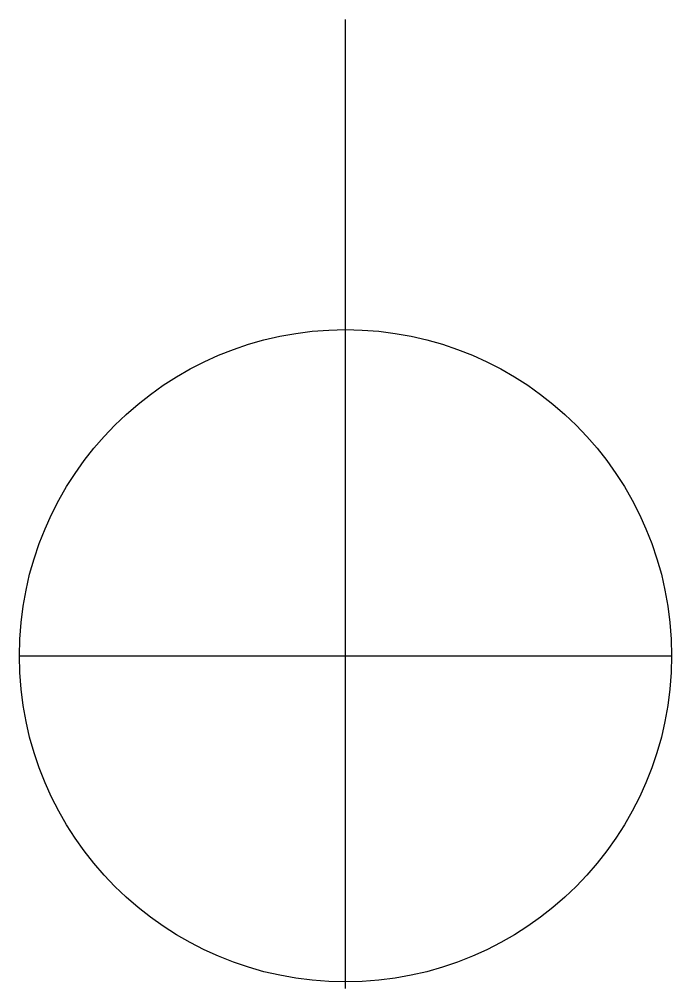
# Model space of a CAD drawing. Header units: millimetres. Extents: x -10116.887 to -10116.574, y 48.762 to 49.228.
import ezdxf

# ---------------------------------------------------------------- set-up
doc = ezdxf.new("R2010")
doc.units = ezdxf.units.MM
doc.header["$LTSCALE"] = 10
doc.layers.add('Tub_componentes', color=2, linetype='Continuous')

msp = doc.modelspace()

# ---------------------------------------------------------------- linework, layer by layer
at = {"layer": 'Tub_componentes'}
msp.add_line((-10116.88728, 48.92169), (-10116.57368, 48.92169), dxfattribs=at)
msp.add_lwpolyline([(-10116.73048, 48.76169), (-10116.73048, 49.22764)], dxfattribs=at)
msp.add_circle((-10116.73048, 48.92169), 0.1568, dxfattribs=at)

doc.saveas('drawing.dxf')
